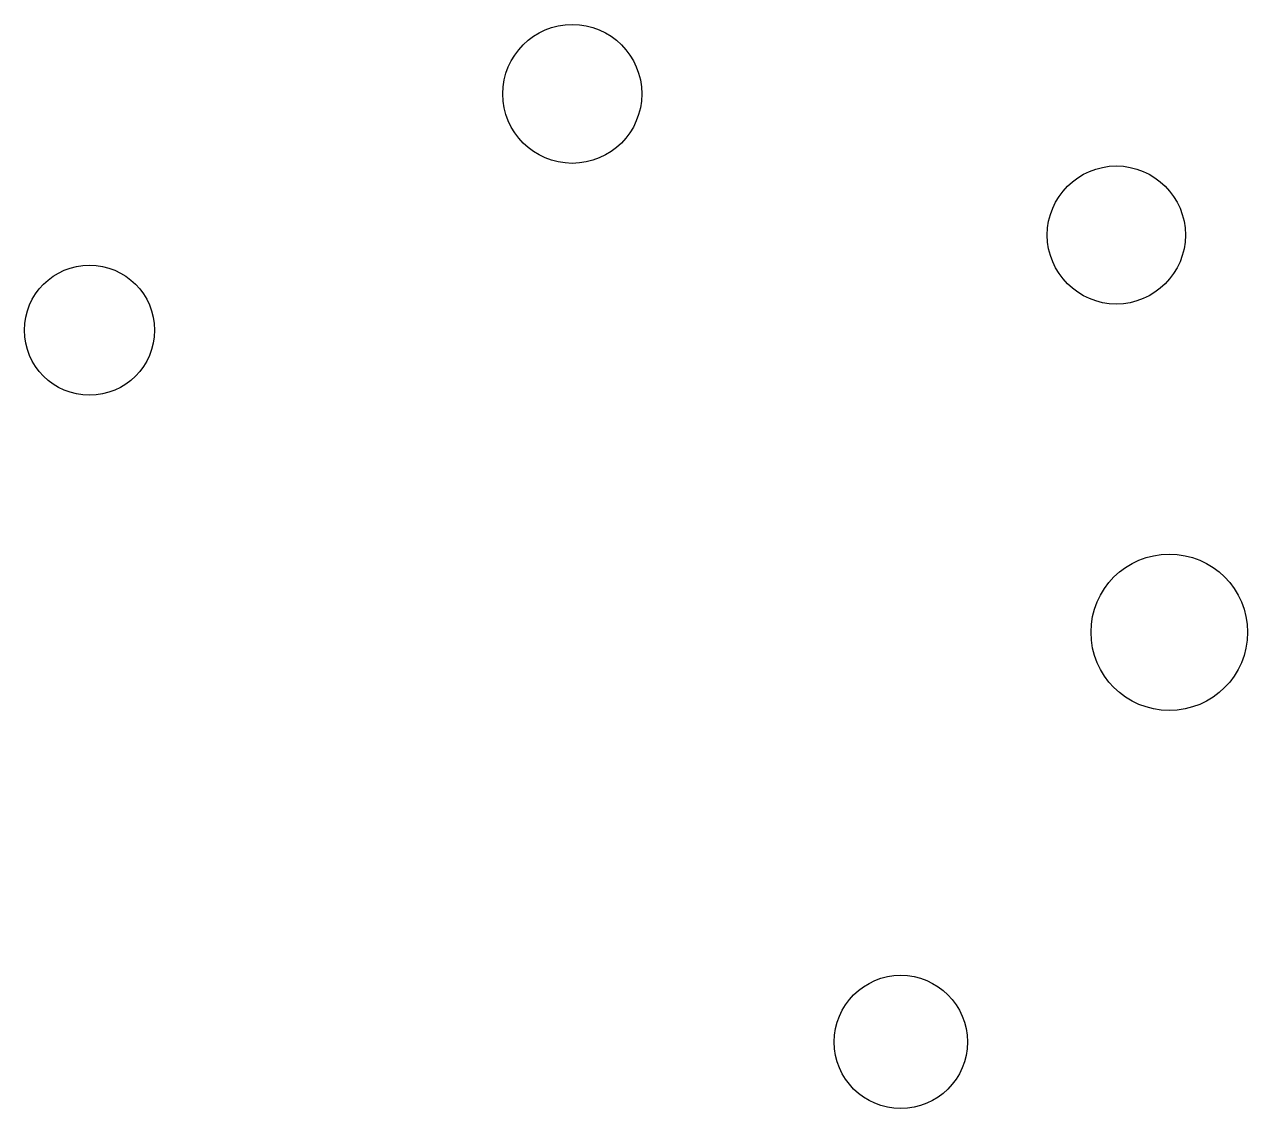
# Model space of a CAD drawing. Extents: x 52 to 321, y -82 to 156.
import ezdxf

# ---------------------------------------------------------------- set-up
doc = ezdxf.new("R2010")
doc.units = 0
doc.layers.get('0').update_dxf_attribs({"linetype": 'CONTINUOUS'})

msp = doc.modelspace()

# ---------------------------------------------------------------- linework, layer by layer
for centre, radius in [((172.6, 141.2, 10), 15.28), ((292.28, 110.15, 20), 15.2), ((66.4, 89.2), 14.31), ((303.93, 22.73, 30), 17.21), ((244.86, -67.41, 50), 14.66)]:
    msp.add_circle(centre, radius)

doc.saveas('drawing.dxf')
